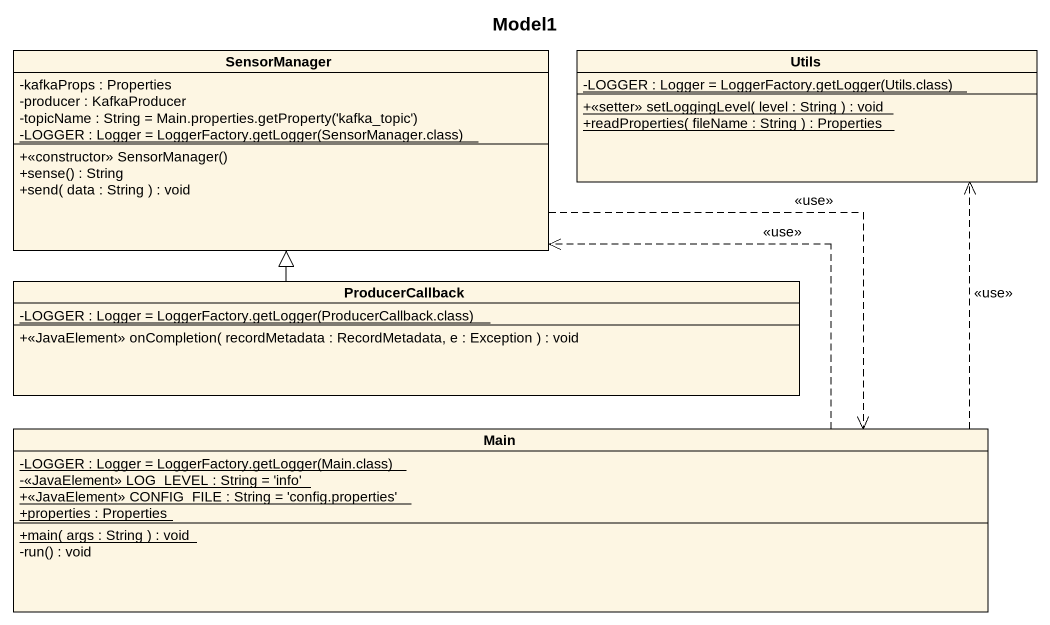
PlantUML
@startuml
title Model1
hide circle
hide empty members
skinparam classAttributeIconSize 0
class SensorManager {
  -kafkaProps : Properties
  -producer : KafkaProducer
  {field} -topicName : String = Main.properties.getProperty('kafka_topic')
  {static} {field} -LOGGER : Logger = LoggerFactory.getLogger(SensorManager.class)
  +<<constructor>> SensorManager()
  +sense() : String
  +send( data : String ) : void
}
class Utils {
  {static} {field} -LOGGER : Logger = LoggerFactory.getLogger(Utils.class)
  {static} +<<setter>> setLoggingLevel( level : String ) : void
  {static} +readProperties( fileName : String ) : Properties
}
class ProducerCallback {
  {static} {field} -LOGGER : Logger = LoggerFactory.getLogger(ProducerCallback.class)
  +<<JavaElement>> onCompletion( recordMetadata : RecordMetadata, e : Exception ) : void
}
class Main {
  {static} {field} -LOGGER : Logger = LoggerFactory.getLogger(Main.class)
  {static} -<<JavaElement>> LOG_LEVEL : String = 'info'
  {static} +<<JavaElement>> CONFIG_FILE : String = 'config.properties'
  {static} +properties : Properties
  {static} +main( args : String ) : void
  -run() : void
}
SensorManager ..> Main : <<use>>
ProducerCallback -up-|> SensorManager
Main .up.> SensorManager : <<use>>
Main .up.> Utils : <<use>>
@enduml
